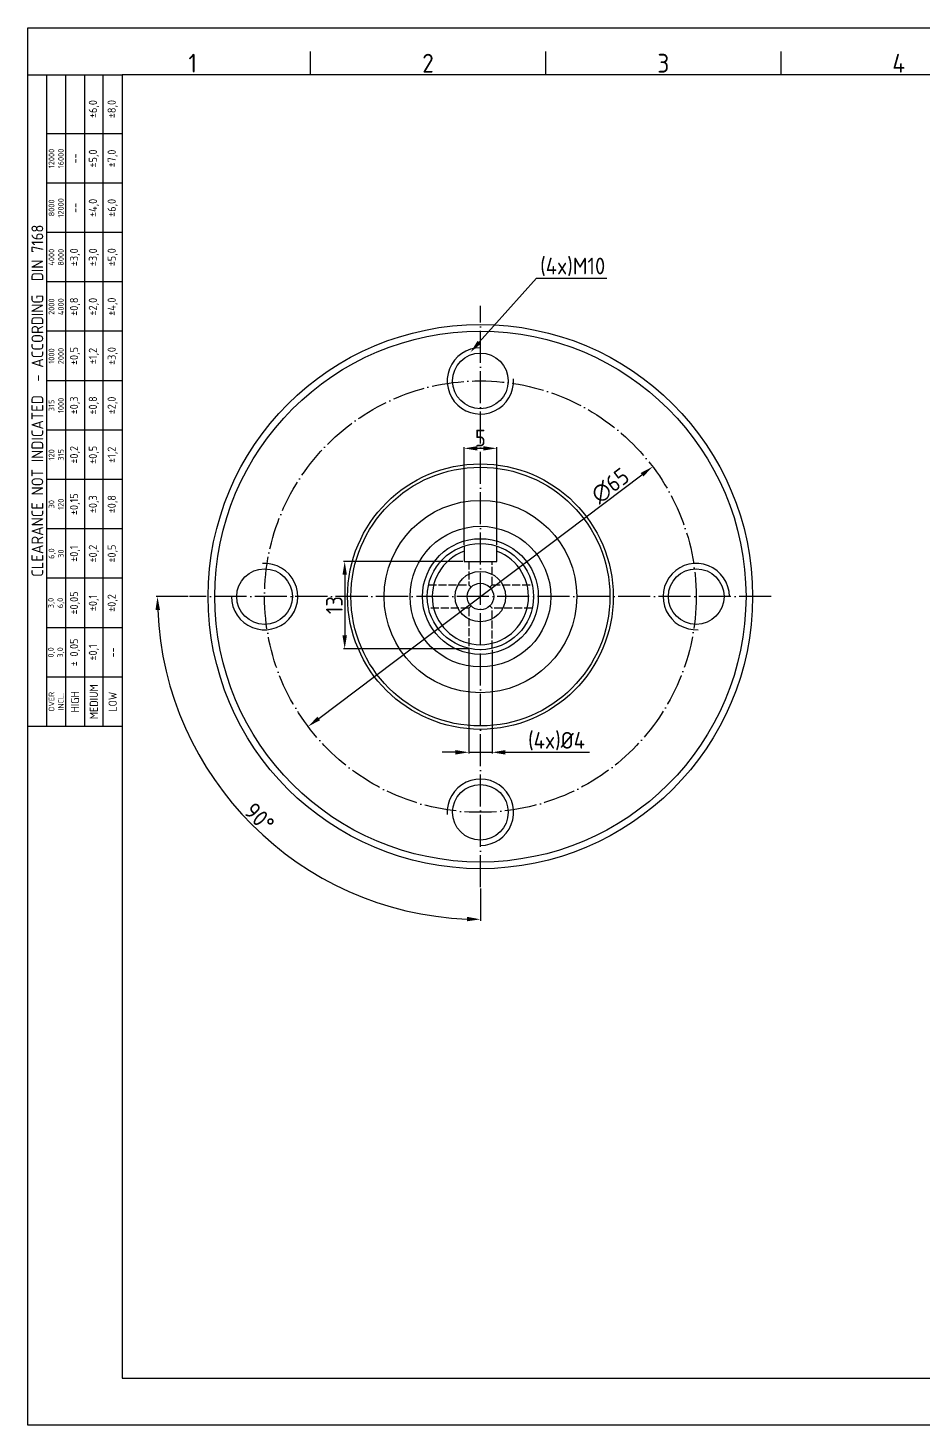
# Model space of a CAD drawing. Extents: x -1001 to 90, y -138 to 385.
# Drawn here: x -1001 to -666, y -138 to 385 of the extents above; entities that cross this region are included whole.
import ezdxf
from ezdxf.enums import TextEntityAlignment as Align

# ---------------------------------------------------------------- set-up
doc = ezdxf.new("R2010")
doc.units = 0
doc.header["$LTSCALE"] = 0.5
doc.linetypes.add('ACAD_ISO04W100', pattern=[30, 24, -3, 0, -3])
doc.linetypes.add('AM_ISO02W050', pattern=[7.5, 6, -1.5])
doc.layers.get('0').update_dxf_attribs({"linetype": 'CONTINUOUS'})
doc.layers.get('Defpoints').update_dxf_attribs({"linetype": 'CONTINUOUS'})
for name, color, linetype, lineweight in [('AM_0', 7, 'CONTINUOUS', 30), ('AM_3', 6, 'AM_ISO02W050', 25), ('AM_5', 3, 'CONTINUOUS', 25), ('AM_7', 4, 'ACAD_ISO04W100', 25), ('AM_8', 1, 'CONTINUOUS', 25), ('AM_BOR', 7, 'CONTINUOUS', 50)]:
    doc.layers.add(name, color=color, linetype=linetype, lineweight=lineweight)
doc.styles.add('ACISOTS', font='isocp.shx', dxfattribs={"height": 1})
doc.styles.get("Standard").update_dxf_attribs({"font": 'ISOCP.SHX'})
doc.dimstyles.new('AM_ISO', dxfattribs={"dimtxt": 3.5, "dimasz": 2.5, "dimexe": 1, "dimexo": 1, "dimgap": 1.5, "dimtad": 1, "dimdsep": 46, "dimtxsty": 'Standard', "dimcen": 0, "dimclrd": 256, "dimclre": 256, "dimclrt": 2, "dimadec": 0, "dimazin": 2, "dimtp": 0.1, "dimtm": 0.1, "dimtfac": 0.71, "dimtdec": 3, "dimtmove": 0, "dimatfit": 3, "dimfxl": 1, "dimlwd": -1, "dimlwe": -1, "dimarcsym": 0})
doc.dimstyles.new('AM_ISO$3', dxfattribs={"dimtxt": 3.5, "dimasz": 2.5, "dimexe": 1, "dimexo": 1, "dimgap": 1.5, "dimtad": 1, "dimtoh": 1, "dimdsep": 46, "dimtxsty": 'Standard', "dimcen": 0, "dimclrd": 256, "dimclre": 256, "dimclrt": 2, "dimadec": 0, "dimazin": 2, "dimtp": 0.1, "dimtm": 0.1, "dimtfac": 0.71, "dimtdec": 3, "dimtofl": 0, "dimtmove": 0, "dimatfit": 0, "dimfxl": 1, "dimlwd": -1, "dimlwe": -1, "dimarcsym": 0})

# ---------------------------------------------------------------- blocks, each defined once
blk = doc.blocks.new('A3 ZTL')
for p, q in [((19.57, 280.82), (19.57, 9.78)), ((401.17, 280.82), (19.57, 280.82)), ((19.57, 9.78), (401.17, 9.78))]:
    blk.add_line(p, q)
at = {"layer": 'AM_BOR', "color": 135, "lineweight": 25}
for p, q in [((0, 0), (0, 290.61)), ((0, 290.61), (410.96, 290.61)), ((58.71, 280.82), (58.71, 285.71)), ((107.63, 280.82), (107.63, 285.71)), ((156.56, 280.82), (156.56, 285.71)), ((3.91, 145.3), (3.91, 280.82)), ((7.83, 280.82), (7.83, 145.3)), ((11.74, 280.82), (11.74, 145.3)), ((15.66, 145.3), (15.66, 280.82)), ((19.57, 268.59), (3.91, 268.59)), ((19.57, 258.32), (3.91, 258.32)), ((19.57, 248.04), (3.91, 248.04)), ((19.57, 237.77), (3.91, 237.77)), ((19.57, 227.5), (3.91, 227.5)), ((19.57, 217.22), (3.91, 217.22)), ((19.57, 206.95), (3.91, 206.95)), ((19.57, 196.67), (3.91, 196.67)), ((19.57, 186.4), (3.91, 186.4)), ((19.57, 176.13), (3.91, 176.13)), ((19.57, 165.85), (3.91, 165.85)), ((19.57, 155.58), (3.91, 155.58)), ((410.96, 0), (0, 0))]:
    blk.add_line(p, q, dxfattribs=at)
blk.add_lwpolyline([(19.57, 145.3), (0, 145.3), (0, 280.82), (19.57, 280.82)], close=True, dxfattribs=at)
at = {"layer": 'AM_BOR', "color": 135, "lineweight": 25, "style": 'ACISOTS'}
for s, p in [('1', (34.25, 283.27)), ('2', (83.17, 283.27)), ('3', (132.09, 283.27)), ('4', (181.02, 283.27))]:
    blk.add_text(s, height=3.91, dxfattribs=at).set_placement(p, align=Align.MIDDLE)
at = {"layer": 'AM_BOR', "color": 135, "lineweight": 25, "attachment_point": 5, "rotation": 90}
for s, insert, char_height, width in [('±6,0', (13.7, 273.73), 1.712, 10.274), ('±8,0', (17.61, 273.73), 1.712, 10.274), ('12000\\P16000', (5.87, 263.45), 1.174, 10.274), ('±5,0', (13.7, 263.45), 1.712, 10.274), ('±7,0', (17.61, 263.45), 1.712, 10.274), ('--', (9.78, 263.45), 1.712, 10.274), ('8000\\P12000', (5.87, 253.18), 1.174, 10.274), ('--', (9.78, 253.18), 1.712, 10.274), ('±4,0', (13.7, 253.18), 1.712, 10.274), ('±6,0', (17.61, 253.18), 1.712, 10.274), ('{\\Fisocp.shx|c0;CLEARANCE NOT INDICATED  - ACCORDING  DIN 7168}', (1.96, 213.06), 2.4462, 135.5186), ('4000\\P8000', (5.87, 242.91), 1.174, 10.274), ('±3,0', (9.78, 242.91), 1.712, 10.274), ('±3,0', (13.7, 242.91), 1.712, 10.274), ('±5,0', (17.61, 242.91), 1.712, 10.274), ('2000\\P4000', (5.87, 232.63), 1.174, 10.274), ('±0,8', (9.78, 232.63), 1.712, 10.274), ('±2,0', (13.7, 232.63), 1.712, 10.274), ('±4,0', (17.61, 232.63), 1.712, 10.274), ('±0,5', (9.78, 222.36), 1.712, 10.274), ('±1,2', (13.7, 222.36), 1.712, 10.274), ('±3,0', (17.61, 222.36), 1.712, 10.274), ('1000\\P2000', (5.87, 222.36), 1.174, 10.274), ('315\\P1000', (5.87, 212.08), 1.174, 10.274), ('±0,3', (9.78, 212.08), 1.712, 10.274), ('±0,8', (13.7, 212.08), 1.712, 10.274), ('±2,0', (17.61, 212.08), 1.712, 10.274), ('±0,2', (9.78, 201.81), 1.712, 10.274), ('±0,5', (13.7, 201.81), 1.712, 10.274), ('120\\P315', (5.87, 201.81), 1.174, 10.274), ('±1,2', (17.61, 201.81), 1.712, 10.274), ('30\\P120', (5.87, 191.54), 1.174, 10.274), ('±0,15', (9.78, 191.54), 1.712, 10.274), ('±0,3', (13.7, 191.54), 1.712, 10.274), ('±0,8', (17.61, 191.54), 1.712, 10.274), ('6,0\\P30', (5.87, 181.26), 1.174, 10.274), ('±0,1', (9.78, 181.26), 1.712, 10.274), ('±0,2', (13.7, 181.26), 1.712, 10.274), ('±0,5', (17.61, 181.26), 1.712, 10.274), ('3,0\\P6,0', (5.87, 170.99), 1.174, 10.274), ('±0,05', (9.78, 170.99), 1.712, 10.274), ('±0,1', (13.7, 170.99), 1.712, 10.274), ('±0,2', (17.61, 170.99), 1.712, 10.274), ('± 0,05', (9.78, 160.71), 1.712, 10.274), ('0,0\\P3,0', (5.87, 160.71), 1.174, 10.274), ('\\pt4.69206;±0,1', (13.7, 160.71), 1.7123, 10.274), ('--', (17.61, 160.71), 1.712, 10.274), ('{\\Fisocp.shx|c0;OVER\\PINCL.}', (5.87, 150.44), 1.1742, 10.274), ('HIGH', (9.78, 150.44), 1.712, 10.274), ('MEDIUM', (13.7, 150.44), 1.712, 10.274), ('LOW', (17.61, 150.44), 1.712, 10.274)]:
    blk.add_mtext(s, dxfattribs=dict(at, insert=insert, char_height=char_height, width=width))
blk = doc.blocks.new('*D51')
at = {"layer": 'AM_5'}
for p, q in [((-940.67, 172.32), (-952.67, 172.32)), ((-831.33, 62.99), (-831.33, 50.98))]:
    blk.add_line(p, q, dxfattribs=at)
blk.add_arc((-831.33, 172.32), 120.84, 182.371, 267.629, dxfattribs=at)
at = {"layer": 'AM_5', "lineweight": 25}
for points in [[(-952.9, 167.3), (-951.23, 167.34), (-952.17, 172.32)], [(-836.31, 52.42), (-836.35, 50.75), (-831.33, 51.48)]]:
    blk.add_solid(points, dxfattribs=at)
at = {"layer": 'Defpoints', "color": 0, "lineweight": 25}
for p in [(-831.33, 281.15), (-940.17, 172.32), (-722.5, 172.32), (-935.98, 111.9), (-831.33, 63.49)]:
    blk.add_point(p, dxfattribs=at)
at = {"layer": 'AM_5', "lineweight": 25, "insert": (-914.04, 89.62), "char_height": 6.25, "attachment_point": 5, "rotation": 315}
blk.add_mtext('90°', dxfattribs=at)
blk = doc.blocks.new('*D52')
at = {"layer": 'AM_5'}
for p, q in [((-837.42, 191.74), (-837.42, 228.32)), ((-830.24, 227.82), (-832.42, 227.82)), ((-825.24, 191.74), (-825.24, 228.32))]:
    blk.add_line(p, q, dxfattribs=at)
at = {"layer": 'AM_5', "lineweight": 25}
for points in [[(-832.42, 228.65), (-832.42, 226.99), (-837.42, 227.82)], [(-830.24, 228.65), (-830.24, 226.99), (-825.24, 227.82)]]:
    blk.add_solid(points, dxfattribs=at)
at = {"layer": 'Defpoints', "color": 0, "lineweight": 25}
for p in [(-837.42, 227.82), (-837.42, 191.24), (-825.24, 191.24)]:
    blk.add_point(p, dxfattribs=at)
at = {"layer": 'AM_5', "lineweight": 25, "insert": (-831.33, 231.69), "char_height": 6.25, "attachment_point": 5}
blk.add_mtext('5', dxfattribs=at)
blk = doc.blocks.new('*D53')
at = {"layer": 'AM_5'}
for p, q in [((-837.92, 185.49), (-882.61, 185.49)), ((-882.11, 180.49), (-882.11, 157.78)), ((-835.48, 152.78), (-882.61, 152.78))]:
    blk.add_line(p, q, dxfattribs=at)
at = {"layer": 'AM_5', "lineweight": 25}
for points in [[(-882.94, 180.49), (-881.28, 180.49), (-882.11, 185.49)], [(-882.94, 157.78), (-881.28, 157.78), (-882.11, 152.78)]]:
    blk.add_solid(points, dxfattribs=at)
at = {"layer": 'Defpoints', "color": 0, "lineweight": 25}
for p in [(-837.42, 185.49), (-882.11, 152.78), (-834.98, 152.78)]:
    blk.add_point(p, dxfattribs=at)
at = {"layer": 'AM_5', "lineweight": 25, "insert": (-885.99, 169.13), "char_height": 6.25, "attachment_point": 5, "rotation": 90}
blk.add_mtext('13', dxfattribs=at)
blk = doc.blocks.new('*D54')
at = {"layer": 'AM_5'}
for p, q in [((-835.68, 152.64), (-835.68, 113.52)), ((-826.98, 152.42), (-826.98, 113.52)), ((-840.68, 114.02), (-845.68, 114.02)), ((-835.68, 114.02), (-826.98, 114.02)), ((-821.98, 114.02), (-790.53, 114.02))]:
    blk.add_line(p, q, dxfattribs=at)
at = {"layer": 'AM_5', "lineweight": 25}
for points in [[(-840.68, 114.85), (-840.68, 113.18), (-835.68, 114.02)], [(-821.98, 114.85), (-821.98, 113.18), (-826.98, 114.02)]]:
    blk.add_solid(points, dxfattribs=at)
at = {"layer": 'Defpoints', "color": 0, "lineweight": 25}
for p in [(-835.68, 153.14), (-826.98, 152.92), (-826.98, 114.02)]:
    blk.add_point(p, dxfattribs=at)
at = {"layer": 'AM_5', "lineweight": 25, "insert": (-802.84, 118.2), "char_height": 6.25, "attachment_point": 5}
blk.add_mtext('(4x)%%c4', dxfattribs=at)
blk = doc.blocks.new('*D55')
at = {"layer": 'AM_5'}
blk.add_line((-891.81, 126.69), (-770.86, 217.95), dxfattribs=at)
at = {"layer": 'AM_5', "lineweight": 25}
for points in [[(-771.36, 218.61), (-770.35, 217.28), (-766.86, 220.96)], [(-892.31, 127.36), (-891.3, 126.03), (-895.8, 123.68)]]:
    blk.add_solid(points, dxfattribs=at)
at = {"layer": 'Defpoints', "color": 0, "lineweight": 25}
for p in [(-766.86, 220.96), (-895.8, 123.68)]:
    blk.add_point(p, dxfattribs=at)
at = {"layer": 'AM_5', "lineweight": 25, "insert": (-782.74, 213.83), "char_height": 6.25, "attachment_point": 5, "rotation": 37.0328}
blk.add_mtext('∅65', dxfattribs=at)
blk = doc.blocks.new('*D57')
at = {"layer": 'AM_5'}
for p, q in [((-831.73, 267.55), (-810.36, 291.59)), ((-810.36, 291.59), (-783.98, 291.59))]:
    blk.add_line(p, q, dxfattribs=at)
at = {"layer": 'AM_5', "lineweight": 25}
blk.add_solid([(-832.35, 268.1), (-831.11, 266.99), (-835.05, 263.81)], dxfattribs=at)
at = {"layer": 'Defpoints', "color": 0, "lineweight": 25}
for p in [(-835.05, 263.81), (-850.81, 246.09)]:
    blk.add_point(p, dxfattribs=at)
at = {"layer": 'AM_5', "lineweight": 25, "insert": (-796.79, 295.78), "char_height": 6.25, "attachment_point": 5}
blk.add_mtext('(4x)M10', dxfattribs=at)

msp = doc.modelspace()

# ---------------------------------------------------------------- linework, layer by layer
at = {"layer": 'AM_0'}
for p, q in [((-837.42, 191.24), (-837.42, 185.49)), ((-825.24, 185.49), (-825.24, 191.24)), ((-837.42, 185.49), (-825.24, 185.49))]:
    msp.add_line(p, q, dxfattribs=at)
for centre, radius in [((-831.33, 172.32), 101.88), ((-831.33, 172.32), 99.39), ((-831.33, 253.08), 10.41), ((-831.33, 172.32), 49.7), ((-831.33, 172.32), 48.45), ((-831.33, 172.32), 36.03), ((-831.33, 172.32), 26.34), ((-831.33, 172.32), 21.68), ((-831.33, 172.32), 19.88), ((-912.09, 172.32), 10.41), ((-831.33, 172.32), 9.45), ((-750.57, 172.32), 10.41), ((-831.33, 172.32), 4.97), ((-831.33, 91.56), 10.41)]:
    msp.add_circle(centre, radius, dxfattribs=at)
msp.add_arc((-831.33, 172.32), 18.01, 109.7509, 70.2491, dxfattribs=at)
at = {"layer": 'AM_3'}
for p, q in [((-835.68, 185.49), (-835.68, 176.67)), ((-826.98, 176.67), (-826.98, 185.49)), ((-850.73, 176.67), (-835.68, 176.67)), ((-835.68, 176.67), (-834.84, 175.83)), ((-826.98, 176.67), (-827.82, 175.83)), ((-826.98, 176.67), (-811.93, 176.67)), ((-835.68, 167.97), (-850.73, 167.97)), ((-834.84, 168.81), (-835.68, 167.97)), ((-835.68, 167.97), (-835.68, 152.92)), ((-827.82, 168.81), (-826.98, 167.97)), ((-811.93, 167.97), (-826.98, 167.97)), ((-826.98, 152.92), (-826.98, 167.97))]:
    msp.add_line(p, q, dxfattribs=at)
at = {"layer": 'AM_7'}
for p, q in [((-831.33, 63.49), (-831.33, 281.15)), ((-722.5, 172.32), (-940.17, 172.32))]:
    msp.add_line(p, q, dxfattribs=at)
msp.add_circle((-831.33, 172.32), 80.76, dxfattribs=at)
at = {"layer": 'AM_8'}
for centre, start, end in [((-831.33, 253.08), 90, 3.6083), ((-912.09, 172.32), 180, 93.6083), ((-750.57, 172.32), 0, 273.6083), ((-831.33, 91.56), 270, 183.6083)]:
    msp.add_arc(centre, 12.42, start, end, dxfattribs=at)

# ---------------------------------------------------------------- block references
at = {"layer": 'AM_0', "lineweight": 0, "xscale": 1.8, "yscale": 1.8, "zscale": 1.8}
msp.add_blockref('A3 ZTL', (-1000.63, -137.86), dxfattribs=at)

# ---------------------------------------------------------------- dimensions: what is measured, and where the dimension line sits
at = {"layer": 'AM_5', "lineweight": 25}
dim = msp.add_diameter_dim_2p(p1=(-850.81, 246.09), p2=(-835.05, 263.81), text='(4x)M10', dimstyle='AM_ISO$3', override={"dimscale": 0.5, "dimtxt": 12.5, "dimasz": 10, "dimdec": 0, "dimlfac": 0.4, "dimclrt": 256, "dimadec": 2, "dimtp": 0, "dimtm": 0.3, "dimtdec": 0}, dxfattribs=at)
dim.commit()
dim.dimension.update_dxf_attribs({"geometry": '*D57', "text_midpoint": (-796.79, 291.59), "dimtype": 163})
dim = msp.add_angular_dim_2l(base=(-935.98, 111.9), line1=((-831.33, 63.49), (-831.33, 281.15)), line2=((-722.5, 172.32), (-940.17, 172.32)), dimstyle='AM_ISO', override={"dimscale": 0.5, "dimtxt": 12.5, "dimasz": 10, "dimdec": 0, "dimlfac": 0.4, "dimclrt": 256, "dimadec": 2, "dimtp": 0, "dimtm": 0.3, "dimtdec": 0}, dxfattribs=at)
dim.commit()
dim.dimension.update_dxf_attribs({"geometry": '*D51', "text_midpoint": (-914.04, 89.62)})
dim = msp.add_linear_dim(base=(-837.42, 227.82), p1=(-825.24, 191.24), p2=(-837.42, 191.24), text='5', dimstyle='AM_ISO', override={"dimscale": 0.5, "dimtxt": 12.5, "dimasz": 10, "dimdec": 0, "dimlfac": 0.4, "dimclrt": 256, "dimadec": 2, "dimtp": 0, "dimtm": 0.3, "dimtdec": 0}, dxfattribs=at)
dim.commit()
dim.dimension.update_dxf_attribs({"geometry": '*D52', "text_midpoint": (-831.33, 231.69)})
dim = msp.add_diameter_dim_2p(p1=(-895.8, 123.68), p2=(-766.86, 220.96), dimstyle='AM_ISO$3', override={"dimscale": 0.5, "dimtxt": 12.5, "dimasz": 10, "dimdec": 0, "dimlfac": 0.4, "dimclrt": 256, "dimadec": 2, "dimtp": 0, "dimtm": 0.3, "dimtdec": 0}, dxfattribs=at)
dim.commit()
dim.dimension.update_dxf_attribs({"geometry": '*D55', "text_midpoint": (-780.41, 210.74), "dimtype": 163})
dim = msp.add_linear_dim(base=(-882.11, 152.78), p1=(-837.42, 185.49), p2=(-834.98, 152.78), angle=90, dimstyle='AM_ISO', override={"dimscale": 0.5, "dimtxt": 12.5, "dimasz": 10, "dimdec": 0, "dimlfac": 0.4, "dimclrt": 256, "dimadec": 2, "dimtp": 0, "dimtm": 0.3, "dimtdec": 0}, dxfattribs=at)
dim.commit()
dim.dimension.update_dxf_attribs({"geometry": '*D53', "text_midpoint": (-885.99, 169.13)})
dim = msp.add_linear_dim(base=(-826.98, 114.02), p1=(-835.68, 153.14), p2=(-826.98, 152.92), text='(4x)%%c4', dimstyle='AM_ISO', override={"dimscale": 0.5, "dimtxt": 12.5, "dimasz": 10, "dimdec": 0, "dimlfac": 0.4, "dimclrt": 256, "dimadec": 2, "dimtp": 0, "dimtm": 0.3, "dimtdec": 0}, dxfattribs=at)
dim.commit()
dim.dimension.update_dxf_attribs({"geometry": '*D54', "text_midpoint": (-802.84, 114.02), "dimtype": 160})

doc.saveas('drawing.dxf')
